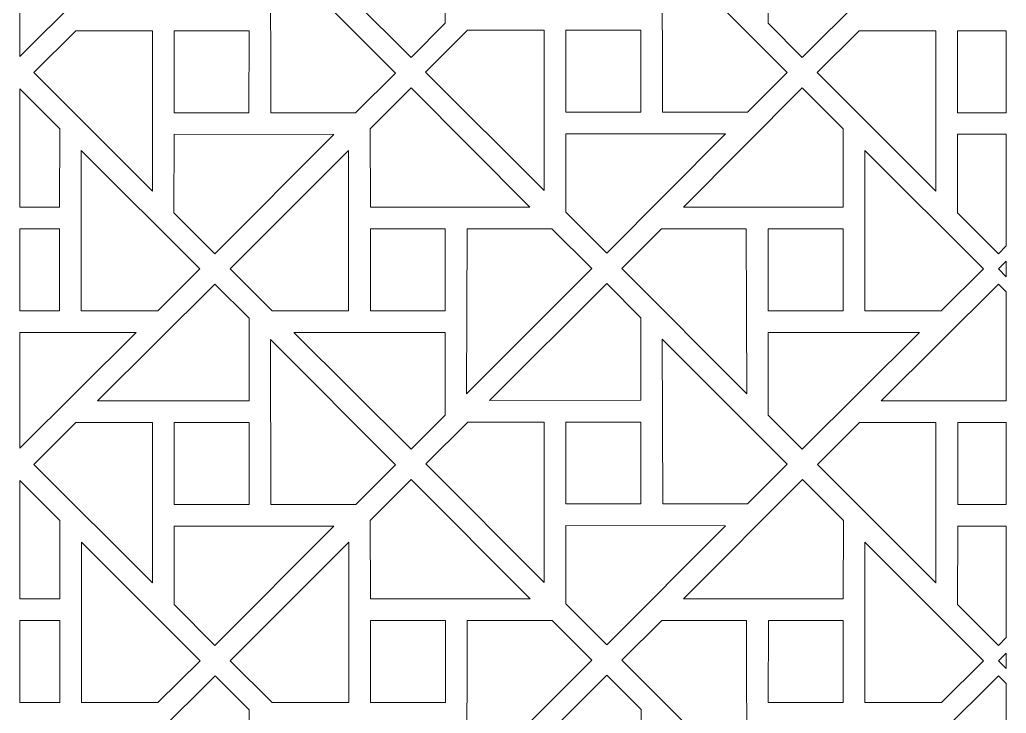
# Model space of a CAD drawing. Header units: centimetres. Extents: x -85 to 85, y -108 to 108.
# Drawn here: x 3.1 to 85, y -43.3 to 14.3 of the extents above; entities that cross this region are included whole.
import ezdxf

# ---------------------------------------------------------------- set-up
doc = ezdxf.new("R2010")
doc.units = ezdxf.units.CM
doc.header["$MEASUREMENT"] = 0
doc.layers.add('layer 1', color=7, linetype='Continuous')

msp = doc.modelspace()

# ---------------------------------------------------------------- linework, layer by layer
at = {"layer": 'layer 1', "color": 242, "lineweight": 9}
for points, knots in [([(3.10311, 20.85578), (3.10311, 20.85578), (3.10312, 11.24833), (3.10312, 11.24833), (3.10312, 11.24833), (3.10312, 11.24833), (12.75709, 20.86444), (12.75709, 20.86444), (12.75709, 20.86444), (12.75709, 20.86444), (3.10311, 20.85578), (3.10311, 20.85578)], [0, 0, 0, 0, 0.25, 0.25, 0.25, 0.25, 0.5, 0.5, 0.5, 0.5, 1, 1, 1, 1]), ([(38.40293, 20.8532), (38.40293, 20.8532), (38.40163, 14.00049), (38.40163, 14.00049), (38.40163, 14.00049), (38.40163, 14.00049), (35.56972, 11.16418), (35.56972, 11.16418), (35.56972, 11.16418), (35.56972, 11.16418), (25.83126, 20.86444), (25.83126, 20.86444), (25.83126, 20.86444), (25.83126, 20.86444), (38.40293, 20.8532), (38.40293, 20.8532)], [0, 0, 0, 0, 0.2, 0.2, 0.2, 0.2, 0.4, 0.4, 0.4, 0.4, 0.6, 0.6, 0.6, 0.6, 1, 1, 1, 1]), ([(65.18541, 20.8532), (65.18541, 20.8532), (65.18671, 14.00049), (65.18671, 14.00049), (65.18671, 14.00049), (65.18671, 14.00049), (68.01862, 11.16418), (68.01862, 11.16418), (68.01862, 11.16418), (68.01862, 11.16418), (77.75708, 20.86444), (77.75708, 20.86444), (77.75708, 20.86444), (77.75708, 20.86444), (65.18541, 20.8532), (65.18541, 20.8532)], [0, 0, 0, 0, 0.2, 0.2, 0.2, 0.2, 0.4, 0.4, 0.4, 0.4, 0.6, 0.6, 0.6, 0.6, 1, 1, 1, 1]), ([(23.89744, 20.25996), (23.89744, 20.25996), (23.93666, 6.57728), (23.93666, 6.57728), (23.93666, 6.57728), (23.93666, 6.57728), (30.96972, 6.57728), (30.96972, 6.57728), (30.96972, 6.57728), (30.96972, 6.57728), (34.27238, 9.87078), (34.27238, 9.87078), (34.27238, 9.87078), (34.27238, 9.87078), (23.89744, 20.25996), (23.89744, 20.25996)], [0, 0, 0, 0, 0.2, 0.2, 0.2, 0.2, 0.4, 0.4, 0.4, 0.4, 0.6, 0.6, 0.6, 0.6, 1, 1, 1, 1]), ([(56.40101, 20.3043), (56.40101, 20.3043), (56.44023, 6.62162), (56.44023, 6.62162), (56.44023, 6.62162), (56.44023, 6.62162), (63.47329, 6.62162), (63.47329, 6.62162), (63.47329, 6.62162), (63.47329, 6.62162), (66.77595, 9.91512), (66.77595, 9.91512), (66.77595, 9.91512), (66.77595, 9.91512), (56.40101, 20.3043), (56.40101, 20.3043)], [0, 0, 0, 0, 0.2, 0.2, 0.2, 0.2, 0.4, 0.4, 0.4, 0.4, 0.6, 0.6, 0.6, 0.6, 1, 1, 1, 1]), ([(14.11026, 0.06312), (14.11026, 0.06312), (4.27241, 9.90686), (4.27241, 9.90686), (4.27241, 9.90686), (4.27241, 9.90686), (7.75895, 13.37616), (7.75895, 13.37616), (7.75895, 13.37616), (7.75895, 13.37616), (14.11068, 13.37634), (14.11068, 13.37634), (14.11068, 13.37634), (14.11068, 13.37634), (14.11026, 0.06312), (14.11026, 0.06312)], [0, 0, 0, 0, 0.2, 0.2, 0.2, 0.2, 0.4, 0.4, 0.4, 0.4, 0.6, 0.6, 0.6, 0.6, 1, 1, 1, 1]), ([(15.91246, 13.37615), (15.91246, 13.37615), (22.12952, 13.37747), (22.12952, 13.37747), (22.12952, 13.37747), (22.12952, 13.37747), (22.12025, 6.57728), (22.12025, 6.57728), (22.12025, 6.57728), (22.12025, 6.57728), (15.91286, 6.57728), (15.91286, 6.57728), (15.91286, 6.57728), (15.91286, 6.57728), (15.91246, 13.37615), (15.91246, 13.37615)], [0, 0, 0, 0, 0.2, 0.2, 0.2, 0.2, 0.4, 0.4, 0.4, 0.4, 0.6, 0.6, 0.6, 0.6, 1, 1, 1, 1]), ([(46.61383, 0.10746), (46.61383, 0.10746), (36.77598, 9.9512), (36.77598, 9.9512), (36.77598, 9.9512), (36.77598, 9.9512), (40.26252, 13.4205), (40.26252, 13.4205), (40.26252, 13.4205), (40.26252, 13.4205), (46.61425, 13.42068), (46.61425, 13.42068), (46.61425, 13.42068), (46.61425, 13.42068), (46.61383, 0.10746), (46.61383, 0.10746)], [0, 0, 0, 0, 0.2, 0.2, 0.2, 0.2, 0.4, 0.4, 0.4, 0.4, 0.6, 0.6, 0.6, 0.6, 1, 1, 1, 1]), ([(48.41603, 13.42049), (48.41603, 13.42049), (54.63309, 13.42181), (54.63309, 13.42181), (54.63309, 13.42181), (54.63309, 13.42181), (54.62382, 6.62162), (54.62382, 6.62162), (54.62382, 6.62162), (54.62382, 6.62162), (48.41643, 6.62162), (48.41643, 6.62162), (48.41643, 6.62162), (48.41643, 6.62162), (48.41603, 13.42049), (48.41603, 13.42049)], [0, 0, 0, 0, 0.2, 0.2, 0.2, 0.2, 0.4, 0.4, 0.4, 0.4, 0.6, 0.6, 0.6, 0.6, 1, 1, 1, 1]), ([(79.11, 0.06332), (79.11, 0.06332), (69.27215, 9.90706), (69.27215, 9.90706), (69.27215, 9.90706), (69.27215, 9.90706), (72.75869, 13.37636), (72.75869, 13.37636), (72.75869, 13.37636), (72.75869, 13.37636), (79.11042, 13.37654), (79.11042, 13.37654), (79.11042, 13.37654), (79.11042, 13.37654), (79.11, 0.06332), (79.11, 0.06332)], [0, 0, 0, 0, 0.2, 0.2, 0.2, 0.2, 0.4, 0.4, 0.4, 0.4, 0.6, 0.6, 0.6, 0.6, 1, 1, 1, 1]), ([(84.95026, 6.57748), (84.95026, 6.57748), (84.95026, 13.3772), (84.95026, 13.3772), (84.95026, 13.3772), (84.95026, 13.3772), (80.9122, 13.37635), (80.9122, 13.37635), (80.9122, 13.37635), (80.9122, 13.37635), (80.9126, 6.57748), (80.9126, 6.57748), (80.9126, 6.57748), (80.9126, 6.57748), (84.95026, 6.57748), (84.95026, 6.57748)], [0, 0, 0, 0, 0.2, 0.2, 0.2, 0.2, 0.4, 0.4, 0.4, 0.4, 0.6, 0.6, 0.6, 0.6, 1, 1, 1, 1]), ([(3.10312, 8.55853), (3.10312, 8.55853), (6.42596, 5.23285), (6.42596, 5.23285), (6.42596, 5.23285), (6.42596, 5.23285), (6.40795, -1.2774), (6.40795, -1.2774), (6.40795, -1.2774), (6.40795, -1.2774), (3.10312, -1.27397), (3.10312, -1.27397), (3.10312, -1.27397), (3.10312, -1.27397), (3.10312, 8.55853), (3.10312, 8.55853)], [0, 0, 0, 0, 0.2, 0.2, 0.2, 0.2, 0.4, 0.4, 0.4, 0.4, 0.6, 0.6, 0.6, 0.6, 1, 1, 1, 1]), ([(45.43455, -1.26359), (45.43455, -1.26359), (32.19462, -1.2774), (32.19462, -1.2774), (32.19462, -1.2774), (32.19462, -1.2774), (32.17661, 5.23285), (32.17661, 5.23285), (32.17661, 5.23285), (32.17661, 5.23285), (35.57682, 8.63597), (35.57682, 8.63597), (35.57682, 8.63597), (35.57682, 8.63597), (45.43455, -1.26359), (45.43455, -1.26359)], [0, 0, 0, 0, 0.2, 0.2, 0.2, 0.2, 0.4, 0.4, 0.4, 0.4, 0.6, 0.6, 0.6, 0.6, 1, 1, 1, 1]), ([(58.16801, -1.26359), (58.16801, -1.26359), (71.40794, -1.2774), (71.40794, -1.2774), (71.40794, -1.2774), (71.40794, -1.2774), (71.42595, 5.23285), (71.42595, 5.23285), (71.42595, 5.23285), (71.42595, 5.23285), (68.02574, 8.63597), (68.02574, 8.63597), (68.02574, 8.63597), (68.02574, 8.63597), (58.16801, -1.26359), (58.16801, -1.26359)], [0, 0, 0, 0, 0.2, 0.2, 0.2, 0.2, 0.4, 0.4, 0.4, 0.4, 0.6, 0.6, 0.6, 0.6, 1, 1, 1, 1]), ([(29.15283, 4.77028), (29.15283, 4.77028), (15.9129, 4.78409), (15.9129, 4.78409), (15.9129, 4.78409), (15.9129, 4.78409), (15.89489, -1.72616), (15.89489, -1.72616), (15.89489, -1.72616), (15.89489, -1.72616), (19.2951, -5.12928), (19.2951, -5.12928), (19.2951, -5.12928), (19.2951, -5.12928), (29.15283, 4.77028), (29.15283, 4.77028)], [0, 0, 0, 0, 0.2, 0.2, 0.2, 0.2, 0.4, 0.4, 0.4, 0.4, 0.6, 0.6, 0.6, 0.6, 1, 1, 1, 1]), ([(61.6564, 4.81462), (61.6564, 4.81462), (48.41647, 4.82843), (48.41647, 4.82843), (48.41647, 4.82843), (48.41647, 4.82843), (48.39846, -1.68182), (48.39846, -1.68182), (48.39846, -1.68182), (48.39846, -1.68182), (51.79867, -5.08494), (51.79867, -5.08494), (51.79867, -5.08494), (51.79867, -5.08494), (61.6564, 4.81462), (61.6564, 4.81462)], [0, 0, 0, 0, 0.2, 0.2, 0.2, 0.2, 0.4, 0.4, 0.4, 0.4, 0.6, 0.6, 0.6, 0.6, 1, 1, 1, 1]), ([(84.95027, -4.47087), (84.95027, -4.47087), (84.95025, 4.78007), (84.95025, 4.78007), (84.95025, 4.78007), (84.95025, 4.78007), (80.91264, 4.78429), (80.91264, 4.78429), (80.91264, 4.78429), (80.91264, 4.78429), (80.89463, -1.72596), (80.89463, -1.72596), (80.89463, -1.72596), (80.89463, -1.72596), (84.29484, -5.12908), (84.29484, -5.12908), (84.29484, -5.12908), (84.29484, -5.12908), (84.95027, -4.47087), (84.95027, -4.47087)], [0, 0, 0, 0, 0.16666667, 0.16666667, 0.16666667, 0.16666667, 0.33333333, 0.33333333, 0.33333333, 0.33333333, 0.5, 0.5, 0.5, 0.5, 0.66666667, 0.66666667, 0.66666667, 0.66666667, 1, 1, 1, 1]), ([(8.21059, 3.44357), (8.21059, 3.44357), (18.04844, -6.40017), (18.04844, -6.40017), (18.04844, -6.40017), (18.04844, -6.40017), (14.5619, -9.86947), (14.5619, -9.86947), (14.5619, -9.86947), (14.5619, -9.86947), (8.21017, -9.86965), (8.21017, -9.86965), (8.21017, -9.86965), (8.21017, -9.86965), (8.21059, 3.44357), (8.21059, 3.44357)], [0, 0, 0, 0, 0.2, 0.2, 0.2, 0.2, 0.4, 0.4, 0.4, 0.4, 0.6, 0.6, 0.6, 0.6, 1, 1, 1, 1]), ([(30.39198, 3.44357), (30.39198, 3.44357), (20.55413, -6.40017), (20.55413, -6.40017), (20.55413, -6.40017), (20.55413, -6.40017), (24.04067, -9.86947), (24.04067, -9.86947), (24.04067, -9.86947), (24.04067, -9.86947), (30.3924, -9.86965), (30.3924, -9.86965), (30.3924, -9.86965), (30.3924, -9.86965), (30.39198, 3.44357), (30.39198, 3.44357)], [0, 0, 0, 0, 0.2, 0.2, 0.2, 0.2, 0.4, 0.4, 0.4, 0.4, 0.6, 0.6, 0.6, 0.6, 1, 1, 1, 1]), ([(73.21058, 3.44357), (73.21058, 3.44357), (83.04843, -6.40017), (83.04843, -6.40017), (83.04843, -6.40017), (83.04843, -6.40017), (79.56189, -9.86947), (79.56189, -9.86947), (79.56189, -9.86947), (79.56189, -9.86947), (73.21016, -9.86965), (73.21016, -9.86965), (73.21016, -9.86965), (73.21016, -9.86965), (73.21058, 3.44357), (73.21058, 3.44357)], [0, 0, 0, 0, 0.2, 0.2, 0.2, 0.2, 0.4, 0.4, 0.4, 0.4, 0.6, 0.6, 0.6, 0.6, 1, 1, 1, 1]), ([(3.10313, -3.07059), (3.10313, -3.07059), (6.40799, -3.07059), (6.40799, -3.07059), (6.40799, -3.07059), (6.40799, -3.07059), (6.40839, -9.86946), (6.40839, -9.86946), (6.40839, -9.86946), (6.40839, -9.86946), (3.10312, -9.87018), (3.10312, -9.87018), (3.10312, -9.87018), (3.10312, -9.87018), (3.10313, -3.07059), (3.10313, -3.07059)], [0, 0, 0, 0, 0.2, 0.2, 0.2, 0.2, 0.4, 0.4, 0.4, 0.4, 0.6, 0.6, 0.6, 0.6, 1, 1, 1, 1]), ([(32.19418, -9.86946), (32.19418, -9.86946), (38.41124, -9.87078), (38.41124, -9.87078), (38.41124, -9.87078), (38.41124, -9.87078), (38.40197, -3.07059), (38.40197, -3.07059), (38.40197, -3.07059), (38.40197, -3.07059), (32.19458, -3.07059), (32.19458, -3.07059), (32.19458, -3.07059), (32.19458, -3.07059), (32.19418, -9.86946), (32.19418, -9.86946)], [0, 0, 0, 0, 0.2, 0.2, 0.2, 0.2, 0.4, 0.4, 0.4, 0.4, 0.6, 0.6, 0.6, 0.6, 1, 1, 1, 1]), ([(40.17916, -16.75327), (40.17916, -16.75327), (40.21838, -3.07059), (40.21838, -3.07059), (40.21838, -3.07059), (40.21838, -3.07059), (47.25144, -3.07059), (47.25144, -3.07059), (47.25144, -3.07059), (47.25144, -3.07059), (50.5541, -6.36409), (50.5541, -6.36409), (50.5541, -6.36409), (50.5541, -6.36409), (40.17916, -16.75327), (40.17916, -16.75327)], [0, 0, 0, 0, 0.2, 0.2, 0.2, 0.2, 0.4, 0.4, 0.4, 0.4, 0.6, 0.6, 0.6, 0.6, 1, 1, 1, 1]), ([(63.4234, -16.75327), (63.4234, -16.75327), (63.38418, -3.07059), (63.38418, -3.07059), (63.38418, -3.07059), (63.38418, -3.07059), (56.35112, -3.07059), (56.35112, -3.07059), (56.35112, -3.07059), (56.35112, -3.07059), (53.04846, -6.36409), (53.04846, -6.36409), (53.04846, -6.36409), (53.04846, -6.36409), (63.4234, -16.75327), (63.4234, -16.75327)], [0, 0, 0, 0, 0.2, 0.2, 0.2, 0.2, 0.4, 0.4, 0.4, 0.4, 0.6, 0.6, 0.6, 0.6, 1, 1, 1, 1]), ([(71.40838, -9.86946), (71.40838, -9.86946), (65.19132, -9.87078), (65.19132, -9.87078), (65.19132, -9.87078), (65.19132, -9.87078), (65.20059, -3.07059), (65.20059, -3.07059), (65.20059, -3.07059), (65.20059, -3.07059), (71.40798, -3.07059), (71.40798, -3.07059), (71.40798, -3.07059), (71.40798, -3.07059), (71.40838, -9.86946), (71.40838, -9.86946)], [0, 0, 0, 0, 0.2, 0.2, 0.2, 0.2, 0.4, 0.4, 0.4, 0.4, 0.6, 0.6, 0.6, 0.6, 1, 1, 1, 1]), ([(84.95026, -7.04734), (84.95026, -7.04734), (84.95027, -5.75132), (84.95027, -5.75132), (84.95027, -5.75132), (84.95027, -5.75132), (84.30128, -6.40089), (84.30128, -6.40089), (84.30128, -6.40089), (84.30128, -6.40089), (84.95026, -7.04734), (84.95026, -7.04734)], [0, 0, 0, 0, 0.25, 0.25, 0.25, 0.25, 0.5, 0.5, 0.5, 0.5, 1, 1, 1, 1]), ([(22.13543, -17.34651), (22.13543, -17.34651), (22.13413, -10.4938), (22.13413, -10.4938), (22.13413, -10.4938), (22.13413, -10.4938), (19.30222, -7.65749), (19.30222, -7.65749), (19.30222, -7.65749), (19.30222, -7.65749), (9.56376, -17.35775), (9.56376, -17.35775), (9.56376, -17.35775), (9.56376, -17.35775), (22.13543, -17.34651), (22.13543, -17.34651)], [0, 0, 0, 0, 0.2, 0.2, 0.2, 0.2, 0.4, 0.4, 0.4, 0.4, 0.6, 0.6, 0.6, 0.6, 1, 1, 1, 1]), ([(54.639, -17.30217), (54.639, -17.30217), (54.6377, -10.44946), (54.6377, -10.44946), (54.6377, -10.44946), (54.6377, -10.44946), (51.80579, -7.61315), (51.80579, -7.61315), (51.80579, -7.61315), (51.80579, -7.61315), (42.06733, -17.31341), (42.06733, -17.31341), (42.06733, -17.31341), (42.06733, -17.31341), (54.639, -17.30217), (54.639, -17.30217)], [0, 0, 0, 0, 0.2, 0.2, 0.2, 0.2, 0.4, 0.4, 0.4, 0.4, 0.6, 0.6, 0.6, 0.6, 1, 1, 1, 1]), ([(84.95026, -17.34827), (84.95026, -17.34827), (84.95025, -8.30659), (84.95025, -8.30659), (84.95025, -8.30659), (84.95025, -8.30659), (84.30196, -7.65729), (84.30196, -7.65729), (84.30196, -7.65729), (84.30196, -7.65729), (74.5635, -17.35755), (74.5635, -17.35755), (74.5635, -17.35755), (74.5635, -17.35755), (84.95026, -17.34827), (84.95026, -17.34827)], [0, 0, 0, 0, 0.2, 0.2, 0.2, 0.2, 0.4, 0.4, 0.4, 0.4, 0.6, 0.6, 0.6, 0.6, 1, 1, 1, 1]), ([(3.10311, -11.67238), (3.10311, -11.67238), (3.10313, -21.2869), (3.10313, -21.2869), (3.10313, -21.2869), (3.10313, -21.2869), (12.7642, -11.66372), (12.7642, -11.66372), (12.7642, -11.66372), (12.7642, -11.66372), (3.10311, -11.67238), (3.10311, -11.67238)], [0, 0, 0, 0, 0.25, 0.25, 0.25, 0.25, 0.5, 0.5, 0.5, 0.5, 1, 1, 1, 1]), ([(23.90455, -12.2682), (23.90455, -12.2682), (23.94377, -25.95088), (23.94377, -25.95088), (23.94377, -25.95088), (23.94377, -25.95088), (30.97683, -25.95088), (30.97683, -25.95088), (30.97683, -25.95088), (30.97683, -25.95088), (34.27949, -22.65738), (34.27949, -22.65738), (34.27949, -22.65738), (34.27949, -22.65738), (23.90455, -12.2682), (23.90455, -12.2682)], [0, 0, 0, 0, 0.2, 0.2, 0.2, 0.2, 0.4, 0.4, 0.4, 0.4, 0.6, 0.6, 0.6, 0.6, 1, 1, 1, 1]), ([(38.41004, -11.67496), (38.41004, -11.67496), (38.40874, -18.52767), (38.40874, -18.52767), (38.40874, -18.52767), (38.40874, -18.52767), (35.57683, -21.36398), (35.57683, -21.36398), (35.57683, -21.36398), (35.57683, -21.36398), (25.83837, -11.66372), (25.83837, -11.66372), (25.83837, -11.66372), (25.83837, -11.66372), (38.41004, -11.67496), (38.41004, -11.67496)], [0, 0, 0, 0, 0.2, 0.2, 0.2, 0.2, 0.4, 0.4, 0.4, 0.4, 0.6, 0.6, 0.6, 0.6, 1, 1, 1, 1]), ([(56.40812, -12.22386), (56.40812, -12.22386), (56.44734, -25.90654), (56.44734, -25.90654), (56.44734, -25.90654), (56.44734, -25.90654), (63.4804, -25.90654), (63.4804, -25.90654), (63.4804, -25.90654), (63.4804, -25.90654), (66.78306, -22.61304), (66.78306, -22.61304), (66.78306, -22.61304), (66.78306, -22.61304), (56.40812, -12.22386), (56.40812, -12.22386)], [0, 0, 0, 0, 0.2, 0.2, 0.2, 0.2, 0.4, 0.4, 0.4, 0.4, 0.6, 0.6, 0.6, 0.6, 1, 1, 1, 1]), ([(65.19252, -11.67496), (65.19252, -11.67496), (65.19382, -18.52767), (65.19382, -18.52767), (65.19382, -18.52767), (65.19382, -18.52767), (68.02573, -21.36398), (68.02573, -21.36398), (68.02573, -21.36398), (68.02573, -21.36398), (77.76419, -11.66372), (77.76419, -11.66372), (77.76419, -11.66372), (77.76419, -11.66372), (65.19252, -11.67496), (65.19252, -11.67496)], [0, 0, 0, 0, 0.2, 0.2, 0.2, 0.2, 0.4, 0.4, 0.4, 0.4, 0.6, 0.6, 0.6, 0.6, 1, 1, 1, 1]), ([(14.11737, -32.46504), (14.11737, -32.46504), (4.27952, -22.6213), (4.27952, -22.6213), (4.27952, -22.6213), (4.27952, -22.6213), (7.76606, -19.152), (7.76606, -19.152), (7.76606, -19.152), (7.76606, -19.152), (14.11779, -19.15182), (14.11779, -19.15182), (14.11779, -19.15182), (14.11779, -19.15182), (14.11737, -32.46504), (14.11737, -32.46504)], [0, 0, 0, 0, 0.2, 0.2, 0.2, 0.2, 0.4, 0.4, 0.4, 0.4, 0.6, 0.6, 0.6, 0.6, 1, 1, 1, 1]), ([(15.91957, -19.15201), (15.91957, -19.15201), (22.13663, -19.15069), (22.13663, -19.15069), (22.13663, -19.15069), (22.13663, -19.15069), (22.12736, -25.95088), (22.12736, -25.95088), (22.12736, -25.95088), (22.12736, -25.95088), (15.91997, -25.95088), (15.91997, -25.95088), (15.91997, -25.95088), (15.91997, -25.95088), (15.91957, -19.15201), (15.91957, -19.15201)], [0, 0, 0, 0, 0.2, 0.2, 0.2, 0.2, 0.4, 0.4, 0.4, 0.4, 0.6, 0.6, 0.6, 0.6, 1, 1, 1, 1]), ([(46.62094, -32.4207), (46.62094, -32.4207), (36.78309, -22.57696), (36.78309, -22.57696), (36.78309, -22.57696), (36.78309, -22.57696), (40.26963, -19.10766), (40.26963, -19.10766), (40.26963, -19.10766), (40.26963, -19.10766), (46.62136, -19.10748), (46.62136, -19.10748), (46.62136, -19.10748), (46.62136, -19.10748), (46.62094, -32.4207), (46.62094, -32.4207)], [0, 0, 0, 0, 0.2, 0.2, 0.2, 0.2, 0.4, 0.4, 0.4, 0.4, 0.6, 0.6, 0.6, 0.6, 1, 1, 1, 1]), ([(48.42314, -19.10767), (48.42314, -19.10767), (54.6402, -19.10635), (54.6402, -19.10635), (54.6402, -19.10635), (54.6402, -19.10635), (54.63093, -25.90654), (54.63093, -25.90654), (54.63093, -25.90654), (54.63093, -25.90654), (48.42354, -25.90654), (48.42354, -25.90654), (48.42354, -25.90654), (48.42354, -25.90654), (48.42314, -19.10767), (48.42314, -19.10767)], [0, 0, 0, 0, 0.2, 0.2, 0.2, 0.2, 0.4, 0.4, 0.4, 0.4, 0.6, 0.6, 0.6, 0.6, 1, 1, 1, 1]), ([(79.11711, -32.46484), (79.11711, -32.46484), (69.27926, -22.6211), (69.27926, -22.6211), (69.27926, -22.6211), (69.27926, -22.6211), (72.7658, -19.1518), (72.7658, -19.1518), (72.7658, -19.1518), (72.7658, -19.1518), (79.11753, -19.15162), (79.11753, -19.15162), (79.11753, -19.15162), (79.11753, -19.15162), (79.11711, -32.46484), (79.11711, -32.46484)], [0, 0, 0, 0, 0.2, 0.2, 0.2, 0.2, 0.4, 0.4, 0.4, 0.4, 0.6, 0.6, 0.6, 0.6, 1, 1, 1, 1]), ([(84.95025, -25.95068), (84.95025, -25.95068), (84.95026, -19.15096), (84.95026, -19.15096), (84.95026, -19.15096), (84.95026, -19.15096), (80.91931, -19.15181), (80.91931, -19.15181), (80.91931, -19.15181), (80.91931, -19.15181), (80.91971, -25.95068), (80.91971, -25.95068), (80.91971, -25.95068), (80.91971, -25.95068), (84.95025, -25.95068), (84.95025, -25.95068)], [0, 0, 0, 0, 0.2, 0.2, 0.2, 0.2, 0.4, 0.4, 0.4, 0.4, 0.6, 0.6, 0.6, 0.6, 1, 1, 1, 1]), ([(3.10311, -23.95147), (3.10311, -23.95147), (3.10313, -33.79505), (3.10313, -33.79505), (3.10313, -33.79505), (3.10313, -33.79505), (6.41905, -33.79851), (6.41905, -33.79851), (6.41905, -33.79851), (6.41905, -33.79851), (6.43706, -27.28826), (6.43706, -27.28826), (6.43706, -27.28826), (6.43706, -27.28826), (3.10311, -23.95147), (3.10311, -23.95147)], [0, 0, 0, 0, 0.2, 0.2, 0.2, 0.2, 0.4, 0.4, 0.4, 0.4, 0.6, 0.6, 0.6, 0.6, 1, 1, 1, 1]), ([(45.44565, -33.7847), (45.44565, -33.7847), (32.20572, -33.79851), (32.20572, -33.79851), (32.20572, -33.79851), (32.20572, -33.79851), (32.18771, -27.28826), (32.18771, -27.28826), (32.18771, -27.28826), (32.18771, -27.28826), (35.58792, -23.88514), (35.58792, -23.88514), (35.58792, -23.88514), (35.58792, -23.88514), (45.44565, -33.7847), (45.44565, -33.7847)], [0, 0, 0, 0, 0.2, 0.2, 0.2, 0.2, 0.4, 0.4, 0.4, 0.4, 0.6, 0.6, 0.6, 0.6, 1, 1, 1, 1]), ([(58.17911, -33.7847), (58.17911, -33.7847), (71.41904, -33.79851), (71.41904, -33.79851), (71.41904, -33.79851), (71.41904, -33.79851), (71.43705, -27.28826), (71.43705, -27.28826), (71.43705, -27.28826), (71.43705, -27.28826), (68.03684, -23.88514), (68.03684, -23.88514), (68.03684, -23.88514), (68.03684, -23.88514), (58.17911, -33.7847), (58.17911, -33.7847)], [0, 0, 0, 0, 0.2, 0.2, 0.2, 0.2, 0.4, 0.4, 0.4, 0.4, 0.6, 0.6, 0.6, 0.6, 1, 1, 1, 1]), ([(29.15994, -27.75788), (29.15994, -27.75788), (15.92001, -27.74407), (15.92001, -27.74407), (15.92001, -27.74407), (15.92001, -27.74407), (15.902, -34.25432), (15.902, -34.25432), (15.902, -34.25432), (15.902, -34.25432), (19.30221, -37.65744), (19.30221, -37.65744), (19.30221, -37.65744), (19.30221, -37.65744), (29.15994, -27.75788), (29.15994, -27.75788)], [0, 0, 0, 0, 0.2, 0.2, 0.2, 0.2, 0.4, 0.4, 0.4, 0.4, 0.6, 0.6, 0.6, 0.6, 1, 1, 1, 1]), ([(61.66351, -27.71354), (61.66351, -27.71354), (48.42358, -27.69973), (48.42358, -27.69973), (48.42358, -27.69973), (48.42358, -27.69973), (48.40557, -34.20998), (48.40557, -34.20998), (48.40557, -34.20998), (48.40557, -34.20998), (51.80578, -37.6131), (51.80578, -37.6131), (51.80578, -37.6131), (51.80578, -37.6131), (61.66351, -27.71354), (61.66351, -27.71354)], [0, 0, 0, 0, 0.2, 0.2, 0.2, 0.2, 0.4, 0.4, 0.4, 0.4, 0.6, 0.6, 0.6, 0.6, 1, 1, 1, 1]), ([(84.95025, -37.00617), (84.95025, -37.00617), (84.95025, -27.74807), (84.95025, -27.74807), (84.95025, -27.74807), (84.95025, -27.74807), (80.91975, -27.74387), (80.91975, -27.74387), (80.91975, -27.74387), (80.91975, -27.74387), (80.90174, -34.25412), (80.90174, -34.25412), (80.90174, -34.25412), (80.90174, -34.25412), (84.30195, -37.65724), (84.30195, -37.65724), (84.30195, -37.65724), (84.30195, -37.65724), (84.95025, -37.00617), (84.95025, -37.00617)], [0, 0, 0, 0, 0.16666667, 0.16666667, 0.16666667, 0.16666667, 0.33333333, 0.33333333, 0.33333333, 0.33333333, 0.5, 0.5, 0.5, 0.5, 0.66666667, 0.66666667, 0.66666667, 0.66666667, 1, 1, 1, 1]), ([(8.22169, -29.07754), (8.22169, -29.07754), (18.05954, -38.92128), (18.05954, -38.92128), (18.05954, -38.92128), (18.05954, -38.92128), (14.573, -42.39058), (14.573, -42.39058), (14.573, -42.39058), (14.573, -42.39058), (8.22127, -42.39076), (8.22127, -42.39076), (8.22127, -42.39076), (8.22127, -42.39076), (8.22169, -29.07754), (8.22169, -29.07754)], [0, 0, 0, 0, 0.2, 0.2, 0.2, 0.2, 0.4, 0.4, 0.4, 0.4, 0.6, 0.6, 0.6, 0.6, 1, 1, 1, 1]), ([(30.40308, -29.07754), (30.40308, -29.07754), (20.56523, -38.92128), (20.56523, -38.92128), (20.56523, -38.92128), (20.56523, -38.92128), (24.05177, -42.39058), (24.05177, -42.39058), (24.05177, -42.39058), (24.05177, -42.39058), (30.4035, -42.39076), (30.4035, -42.39076), (30.4035, -42.39076), (30.4035, -42.39076), (30.40308, -29.07754), (30.40308, -29.07754)], [0, 0, 0, 0, 0.2, 0.2, 0.2, 0.2, 0.4, 0.4, 0.4, 0.4, 0.6, 0.6, 0.6, 0.6, 1, 1, 1, 1]), ([(73.22168, -29.07754), (73.22168, -29.07754), (83.05953, -38.92128), (83.05953, -38.92128), (83.05953, -38.92128), (83.05953, -38.92128), (79.57299, -42.39058), (79.57299, -42.39058), (79.57299, -42.39058), (79.57299, -42.39058), (73.22126, -42.39076), (73.22126, -42.39076), (73.22126, -42.39076), (73.22126, -42.39076), (73.22168, -29.07754), (73.22168, -29.07754)], [0, 0, 0, 0, 0.2, 0.2, 0.2, 0.2, 0.4, 0.4, 0.4, 0.4, 0.6, 0.6, 0.6, 0.6, 1, 1, 1, 1]), ([(3.10311, -35.5917), (3.10311, -35.5917), (3.10311, -42.39126), (3.10311, -42.39126), (3.10311, -42.39126), (3.10311, -42.39126), (6.41949, -42.39057), (6.41949, -42.39057), (6.41949, -42.39057), (6.41949, -42.39057), (6.41909, -35.5917), (6.41909, -35.5917), (6.41909, -35.5917), (6.41909, -35.5917), (3.10311, -35.5917), (3.10311, -35.5917)], [0, 0, 0, 0, 0.2, 0.2, 0.2, 0.2, 0.4, 0.4, 0.4, 0.4, 0.6, 0.6, 0.6, 0.6, 1, 1, 1, 1]), ([(32.20528, -42.39057), (32.20528, -42.39057), (38.42234, -42.39189), (38.42234, -42.39189), (38.42234, -42.39189), (38.42234, -42.39189), (38.41307, -35.5917), (38.41307, -35.5917), (38.41307, -35.5917), (38.41307, -35.5917), (32.20568, -35.5917), (32.20568, -35.5917), (32.20568, -35.5917), (32.20568, -35.5917), (32.20528, -42.39057), (32.20528, -42.39057)], [0, 0, 0, 0, 0.2, 0.2, 0.2, 0.2, 0.4, 0.4, 0.4, 0.4, 0.6, 0.6, 0.6, 0.6, 1, 1, 1, 1]), ([(40.19026, -49.27438), (40.19026, -49.27438), (40.22948, -35.5917), (40.22948, -35.5917), (40.22948, -35.5917), (40.22948, -35.5917), (47.26254, -35.5917), (47.26254, -35.5917), (47.26254, -35.5917), (47.26254, -35.5917), (50.5652, -38.8852), (50.5652, -38.8852), (50.5652, -38.8852), (50.5652, -38.8852), (40.19026, -49.27438), (40.19026, -49.27438)], [0, 0, 0, 0, 0.2, 0.2, 0.2, 0.2, 0.4, 0.4, 0.4, 0.4, 0.6, 0.6, 0.6, 0.6, 1, 1, 1, 1]), ([(63.4345, -49.27438), (63.4345, -49.27438), (63.39528, -35.5917), (63.39528, -35.5917), (63.39528, -35.5917), (63.39528, -35.5917), (56.36222, -35.5917), (56.36222, -35.5917), (56.36222, -35.5917), (56.36222, -35.5917), (53.05956, -38.8852), (53.05956, -38.8852), (53.05956, -38.8852), (53.05956, -38.8852), (63.4345, -49.27438), (63.4345, -49.27438)], [0, 0, 0, 0, 0.2, 0.2, 0.2, 0.2, 0.4, 0.4, 0.4, 0.4, 0.6, 0.6, 0.6, 0.6, 1, 1, 1, 1]), ([(71.41948, -42.39057), (71.41948, -42.39057), (65.20242, -42.39189), (65.20242, -42.39189), (65.20242, -42.39189), (65.20242, -42.39189), (65.21169, -35.5917), (65.21169, -35.5917), (65.21169, -35.5917), (65.21169, -35.5917), (71.41908, -35.5917), (71.41908, -35.5917), (71.41908, -35.5917), (71.41908, -35.5917), (71.41948, -42.39057), (71.41948, -42.39057)], [0, 0, 0, 0, 0.2, 0.2, 0.2, 0.2, 0.4, 0.4, 0.4, 0.4, 0.6, 0.6, 0.6, 0.6, 1, 1, 1, 1]), ([(84.95025, -39.55738), (84.95025, -39.55738), (84.95026, -38.28354), (84.95026, -38.28354), (84.95026, -38.28354), (84.95026, -38.28354), (84.31238, -38.922), (84.31238, -38.922), (84.31238, -38.922), (84.31238, -38.922), (84.95025, -39.55738), (84.95025, -39.55738)], [0, 0, 0, 0, 0.25, 0.25, 0.25, 0.25, 0.5, 0.5, 0.5, 0.5, 1, 1, 1, 1]), ([(22.14653, -49.86762), (22.14653, -49.86762), (22.14523, -43.01491), (22.14523, -43.01491), (22.14523, -43.01491), (22.14523, -43.01491), (19.31332, -40.1786), (19.31332, -40.1786), (19.31332, -40.1786), (19.31332, -40.1786), (9.57486, -49.87886), (9.57486, -49.87886), (9.57486, -49.87886), (9.57486, -49.87886), (22.14653, -49.86762), (22.14653, -49.86762)], [0, 0, 0, 0, 0.2, 0.2, 0.2, 0.2, 0.4, 0.4, 0.4, 0.4, 0.6, 0.6, 0.6, 0.6, 1, 1, 1, 1]), ([(54.6501, -49.82328), (54.6501, -49.82328), (54.6488, -42.97057), (54.6488, -42.97057), (54.6488, -42.97057), (54.6488, -42.97057), (51.81689, -40.13426), (51.81689, -40.13426), (51.81689, -40.13426), (51.81689, -40.13426), (42.07843, -49.83452), (42.07843, -49.83452), (42.07843, -49.83452), (42.07843, -49.83452), (54.6501, -49.82328), (54.6501, -49.82328)], [0, 0, 0, 0, 0.2, 0.2, 0.2, 0.2, 0.4, 0.4, 0.4, 0.4, 0.6, 0.6, 0.6, 0.6, 1, 1, 1, 1]), ([(84.95026, -49.86937), (84.95026, -49.86937), (84.95026, -40.81659), (84.95026, -40.81659), (84.95026, -40.81659), (84.95026, -40.81659), (84.31306, -40.1784), (84.31306, -40.1784), (84.31306, -40.1784), (84.31306, -40.1784), (74.5746, -49.87866), (74.5746, -49.87866), (74.5746, -49.87866), (74.5746, -49.87866), (84.95026, -49.86937), (84.95026, -49.86937)], [0, 0, 0, 0, 0.2, 0.2, 0.2, 0.2, 0.4, 0.4, 0.4, 0.4, 0.6, 0.6, 0.6, 0.6, 1, 1, 1, 1])]:
    msp.add_open_spline(points, degree=3, knots=knots, dxfattribs=at)

doc.saveas('drawing.dxf')
